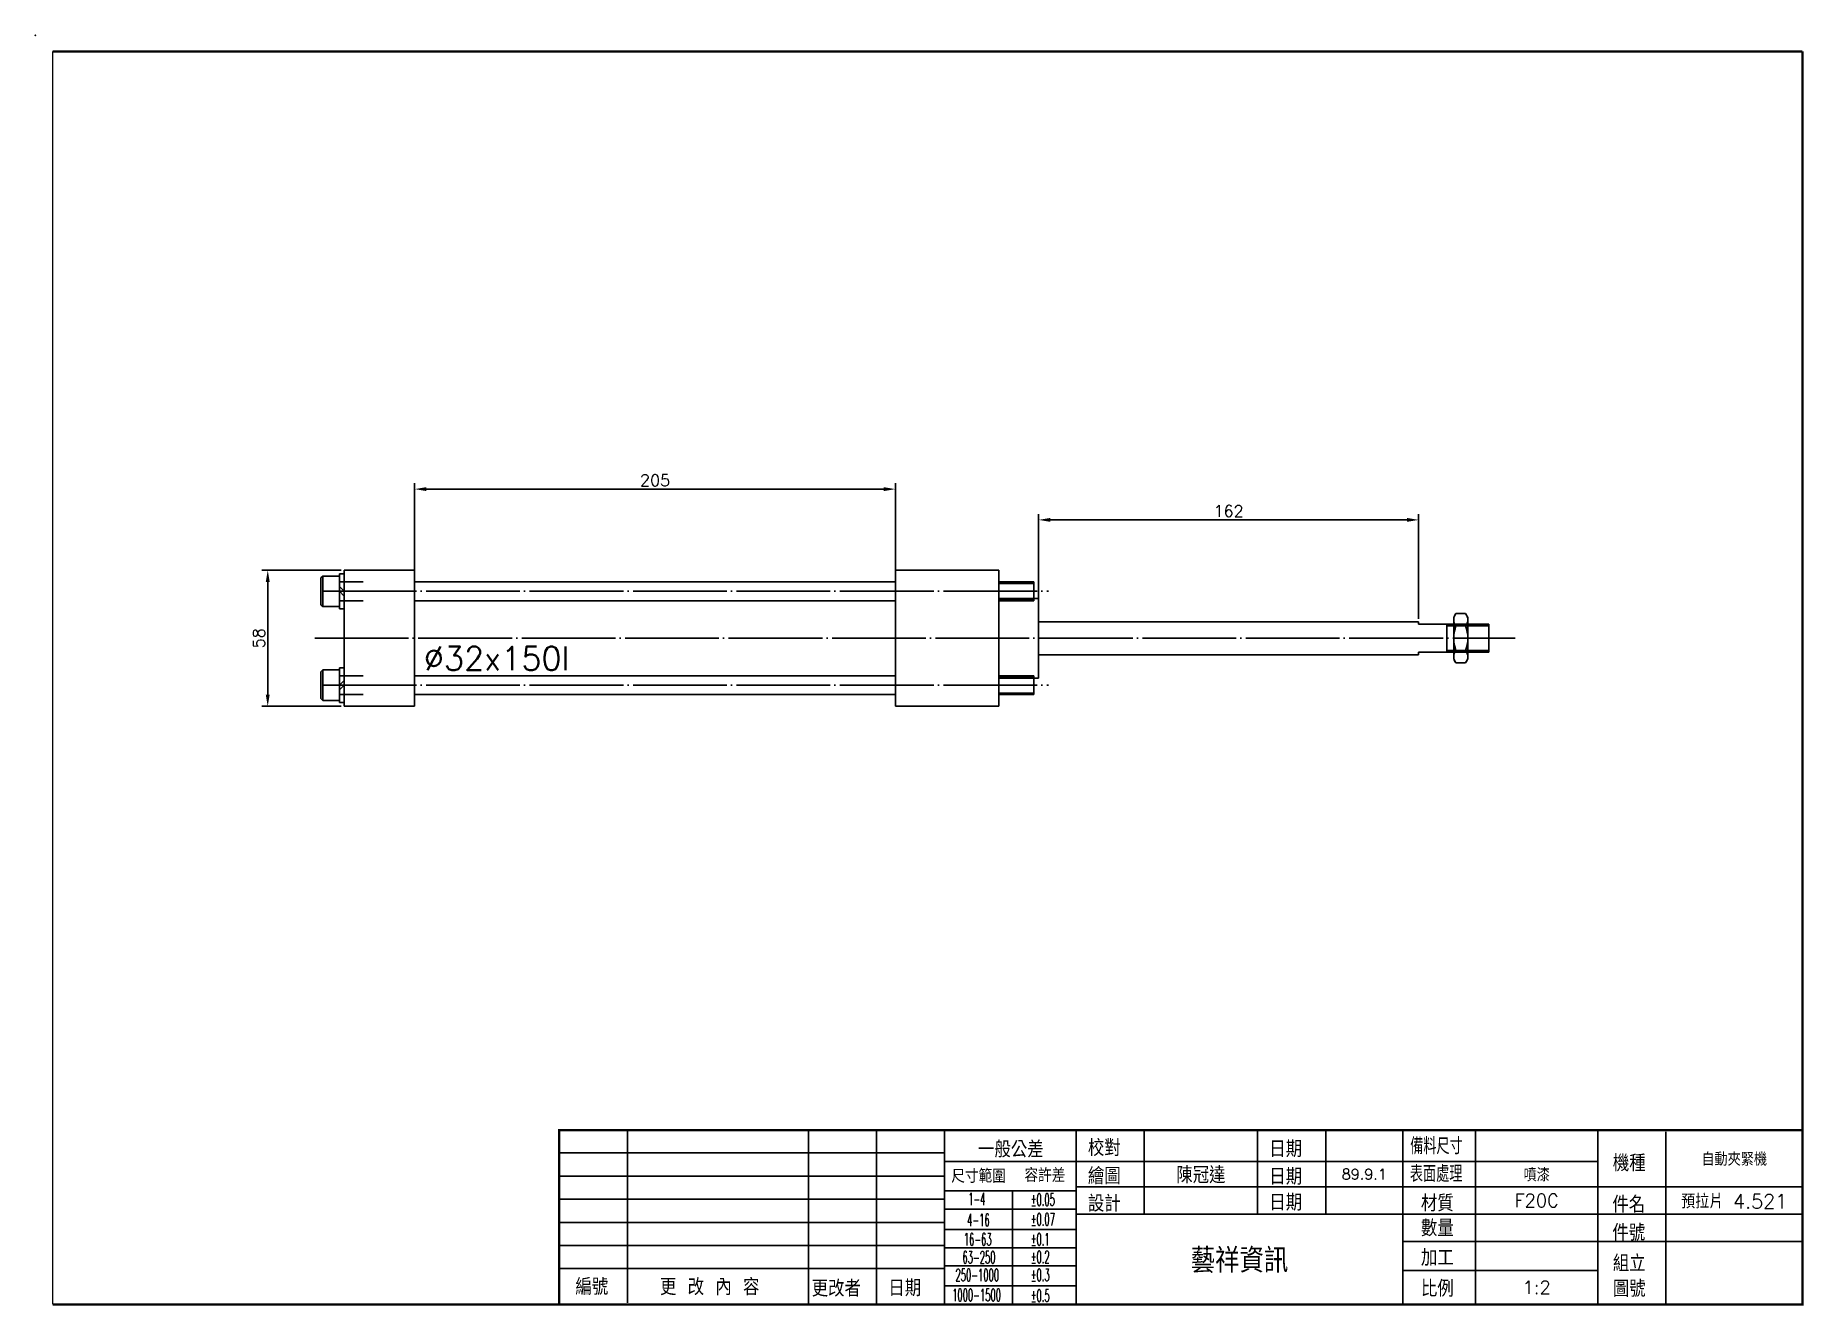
# Model space of a CAD drawing. Extents: x -413 to 341, y 352 to 894.
import ezdxf
from ezdxf.enums import TextEntityAlignment as Align

# ---------------------------------------------------------------- set-up
doc = ezdxf.new("R2010")
doc.units = 0
doc.header["$LTSCALE"] = 2
doc.header["$MEASUREMENT"] = 0
doc.linetypes.add('CENTER', pattern=[22, 20, -1, 0, -1])
doc.layers.get('0').update_dxf_attribs({"linetype": 'CONTINUOUS'})
doc.layers.get('DEFPOINTS').update_dxf_attribs({"linetype": 'CONTINUOUS'})
for name, color, linetype in [('BORDER', 7, 'CONTINUOUS'), ('DIM', 2, 'CONTINUOUS'), ('SHEET', 7, 'CONTINUOUS')]:
    doc.layers.add(name, color=color, linetype=linetype)
doc.styles.add('CHINA', font='romans.shx', dxfattribs={"width": 0.9, "bigfont": 'chineset.shx'})
doc.styles.add('DAYUF', font='simplex', dxfattribs={"bigfont": 'dayuf'})
doc.styles.add('ROMANS', font='romans', dxfattribs={"width": 0.5})
doc.styles.get("Standard").update_dxf_attribs({"font": 'txt.shx', "bigfont": 'chineset.shx'})
doc.dimstyles.get("Standard").update_dxf_attribs({"dimtxt": 0.18, "dimasz": 0.18, "dimexe": 0.18, "dimexo": 0.0625, "dimgap": 0.09, "dimtad": 0, "dimtih": 1, "dimtoh": 1, "dimdec": 4, "dimzin": 0, "dimtxsty": 'STANDARD', "dimcen": 0.09, "dimazin": 3, "dimtfac": 1, "dimtdec": 4, "dimtofl": 0, "dimtmove": 0, "dimatfit": 3, "dimtolj": 1, "dimtzin": 0})

# ---------------------------------------------------------------- blocks, each defined once
blk = doc.blocks.new('A3')
blk.add_point((-190.18, 118.35))
at = {"layer": 'SHEET'}
for p, q in [((-63.99, -151.69), (-63.99, -114.94)), ((-25.39, -152.06), (-25.39, -114.94)), ((-10.88, -152.06), (-10.88, -114.94)), ((3.63, -152.06), (3.63, -114.94)), ((31.68, -152.06), (31.68, -114.94)), ((46.18, -132.83), (46.18, -114.94)), ((70.36, -132.83), (70.36, -114.94)), ((84.87, -132.83), (84.87, -114.94)), ((101.31, -152.06), (101.31, -114.94)), ((116.79, -152.06), (116.79, -114.94)), ((142.9, -152.06), (142.9, -114.94)), ((157.41, -152.06), (157.41, -115.31)), ((-78.5, -119.77), (3.63, -119.77)), ((3.63, -121.6), (142.9, -121.6)), ((-78.5, -124.7), (3.63, -124.7)), ((3.63, -127.89), (31.68, -127.89)), ((18.14, -152.06), (18.14, -127.89)), ((31.68, -127.02), (186.5, -127.02)), ((-78.5, -129.64), (3.63, -129.64)), ((3.63, -131.75), (31.68, -131.75)), ((-78.5, -134.57), (3.63, -134.57)), ((31.68, -132.83), (186.5, -132.83)), ((3.63, -136.11), (31.68, -136.11)), ((101.31, -138.63), (186.5, -138.63)), ((-78.5, -139.5), (3.63, -139.5)), ((3.63, -139.98), (31.68, -139.98)), ((-78.5, -144.43), (3.63, -144.43)), ((3.63, -143.84), (31.68, -143.84)), ((101.31, -144.81), (142.9, -144.81)), ((3.63, -148.09), (31.68, -148.09))]:
    blk.add_line(p, q, dxfattribs=at)
for points, const_width in [([(-186.5, -152.06), (186.5, -152.06), (186.5, 114.94)], 0.5), ([(186.5, 114.94), (-186.5, 114.94)], 0.5), ([(-186.5, 114.94), (-186.5, -152.06)], 0.25), ([(-78.5, -152.06), (-78.5, -114.94), (186.5, -114.94)], 0.5)]:
    blk.add_lwpolyline(points, dxfattribs=dict(at, const_width=const_width))
at = {"layer": 'SHEET', "color": 2, "style": 'CHINA'}
for s, height, p in [('校對', 3.5, (34.18, -120.46)), ('日期', 3.5, (72.84, -120.68)), ('機種', 3.5, (146.08, -123.69)), ('尺寸範圍', 2.901, (5.07, -126.16)), ('容許差', 2.901, (20.66, -125.98)), ('繪圖', 3.5, (34.18, -126.45)), ('日期', 3.5, (72.84, -126.56)), ('設計', 3.5, (34.18, -132.32)), ('日期', 3.5, (72.84, -132.08)), ('材質', 3.5, (105.17, -132.24)), ('件名', 3.5, (145.98, -132.52)), ('數量', 3.5, (105.17, -137.55)), ('件號', 3.5, (145.98, -138.52)), ('加工', 3.5, (105.17, -143.85)), ('組立', 3.5, (146.08, -145.05)), ('編號', 3.5, (-75.06, -150.05)), ('更 改 內 容', 3.5, (-57.03, -150.09)), ('更改者', 3.5, (-24.7, -150.4)), ('日期', 3.5, (-8.36, -150.33)), ('比例', 3.5, (105.17, -150.43)), ('圖號', 3.5, (146.08, -150.47))]:
    blk.add_text(s, height=height, dxfattribs=at).set_placement(p)
at = {"layer": 'SHEET', "color": 2}
for s, height, style, width, p in [('備料尺寸', 3.5, 'CHINA', 0.8, (102.88, -120.06)), ('表面處理', 3.5, 'CHINA', 0.8, (102.82, -125.97)), ('1-4', 2.611, 'ROMANS', 0.5, (8.65, -130.92)), ('%%p0.05', 2.611, 'ROMANS', 0.5, (22, -131.02)), ('4-16', 2.611, 'ROMANS', 0.5, (8.43, -135.38)), ('%%p0.07', 2.611, 'ROMANS', 0.5, (22, -135.25)), ('16-63', 2.611, 'ROMANS', 0.5, (7.73, -139.49)), ('%%p0.1', 2.611, 'ROMANS', 0.5, (22, -139.48)), ('63-250', 2.611, 'ROMANS', 0.5, (7.44, -143.31)), ('%%p0.2', 2.611, 'ROMANS', 0.5, (22, -143.28)), ('250-1000', 2.611, 'ROMANS', 0.5, (5.96, -147.12)), ('%%p0.3', 2.611, 'ROMANS', 0.5, (22, -147.09)), ('1000-1500', 2.611, 'ROMANS', 0.5, (5.25, -151.37)), ('%%p0.5', 2.611, 'ROMANS', 0.5, (22, -151.48))]:
    blk.add_text(s, height=height, dxfattribs=dict(at, style=style, width=width)).set_placement(p)
at = {"layer": 'SHEET', "color": 2, "style": 'CHINA'}
blk.add_text('一般公差', height=3.5, dxfattribs=at).set_placement((17.75, -118.83), align=Align.MIDDLE)
blk = doc.blocks.new('A3TZT')
at = {"layer": 'DIM', "color": 2, "linetype": 'CONTINUOUS', "style": 'CHINA'}
for tag, height, p in [('ITEM', 2.8, (171.95, -120.98)), ('DRAWER', 3.5, (58.27, -124.31)), ('DATE1', 2.24, (93.09, -124.31)), ('SURFACE', 2.8, (129.84, -124.31)), ('DESIGNER', 3.5, (58.26, -129.98)), ('DATE2', 2.24, (93.09, -129.93)), ('MATERIAL', 2.8, (129.84, -129.93)), ('PARTNAME', 3, (171.95, -129.93)), ('QTY', 2.8, (129.84, -135.73)), ('PNUM', 2.8, (171.95, -135.73)), ('COMPANY', 5.2, (66.49, -142.45)), ('COMNO', 2.8, (171.95, -145.35)), ('SCALE', 2.8, (129.84, -148.44))]:
    blk.add_attdef(tag, text='', height=height, dxfattribs=at).set_placement(p, align=Align.MIDDLE)
blk = doc.blocks.new('*D3')
at = {"color": 0, "linetype": 'BYBLOCK'}
for p, q in [((-251, 661.84), (-251, 702.65)), ((-46, 661.84), (-46, 702.65)), ((-51, 700.15), (-246, 700.15))]:
    blk.add_line(p, q, dxfattribs=at)
for points in [[(-246, 700.98), (-246, 699.31), (-251, 700.15)], [(-51, 700.98), (-51, 699.31), (-46, 700.15)]]:
    blk.add_solid(points, dxfattribs=at)
at = {"layer": 'DEFPOINTS', "color": 0, "linetype": 'BYBLOCK'}
for p in [(-251, 700.15), (-251, 660.59), (-46, 660.59)]:
    blk.add_point(p, dxfattribs=at)
at = {"color": 0, "linetype": 'BYBLOCK', "insert": (-148.5, 703.9), "char_height": 5, "attachment_point": 5}
blk.add_mtext('\\A1;205', dxfattribs=at)
blk = doc.blocks.new('*D4')
at = {"color": 0, "linetype": 'BYBLOCK'}
for p, q in [((15, 644.84), (15, 689.53)), ((20, 687.03), (172, 687.03)), ((177, 644.84), (177, 689.53))]:
    blk.add_line(p, q, dxfattribs=at)
for points in [[(20, 687.87), (20, 686.2), (15, 687.03)], [(172, 687.87), (172, 686.2), (177, 687.03)]]:
    blk.add_solid(points, dxfattribs=at)
at = {"layer": 'DEFPOINTS', "color": 0, "linetype": 'BYBLOCK'}
for p in [(177, 687.03), (15, 643.59), (177, 643.59)]:
    blk.add_point(p, dxfattribs=at)
at = {"color": 0, "linetype": 'BYBLOCK', "insert": (96, 690.78), "char_height": 5, "attachment_point": 5}
blk.add_mtext('\\A1;162', dxfattribs=at)
blk = doc.blocks.new('*D5')
at = {"color": 0, "linetype": 'BYBLOCK'}
for p, q in [((-282.25, 665.59), (-316.13, 665.59)), ((-313.63, 612.59), (-313.63, 660.59)), ((-282.25, 607.59), (-316.13, 607.59))]:
    blk.add_line(p, q, dxfattribs=at)
for points in [[(-314.46, 660.59), (-312.79, 660.59), (-313.63, 665.59)], [(-314.46, 612.59), (-312.79, 612.59), (-313.63, 607.59)]]:
    blk.add_solid(points, dxfattribs=at)
at = {"layer": 'DEFPOINTS', "color": 0, "linetype": 'BYBLOCK'}
for p in [(-313.63, 665.59), (-281, 665.59), (-281, 607.59)]:
    blk.add_point(p, dxfattribs=at)
at = {"color": 0, "linetype": 'BYBLOCK', "insert": (-317.38, 636.59), "char_height": 5, "attachment_point": 5, "rotation": 90}
blk.add_mtext('\\A1;58', dxfattribs=at)

msp = doc.modelspace()

# ---------------------------------------------------------------- linework, layer by layer
at = {"color": 7, "linetype": 'CONTINUOUS'}
for p, q in [((-281.00205, 663.98977), (-283.00205, 663.98977)), ((-283.00205, 663.98977), (-283.00205, 649.18977)), ((-251.00205, 665.58974), (-281.00205, 665.58974)), ((-281.00205, 665.58974), (-281.00205, 607.58974)), ((-281.00205, 663.98977), (-281.00205, 649.18977)), ((-251.00205, 665.58974), (-251.00205, 607.58974)), ((-46.00205, 665.58974), (-2.00205, 665.58974)), ((-46.00205, 665.58974), (-46.00205, 607.58974)), ((-2.00205, 607.58974), (-2.00205, 665.58974)), ((-290.20205, 663.08976), (-291.00205, 662.28976)), ((-291.00205, 650.88976), (-291.00205, 662.28976)), ((-290.20205, 650.08976), (-290.20205, 663.08976)), ((-283.00205, 663.08976), (-290.20205, 663.08976)), ((-283.00205, 650.08976), (-283.00205, 663.08976)), ((-283.00205, 660.58976), (-273.00205, 660.58976)), ((-283.00205, 658.58977), (-281.00205, 656.58977)), ((-283.00205, 656.58976), (-281.00205, 654.58976)), ((-251.00205, 660.58974), (-46.00205, 660.58974)), ((-2.00205, 660.58976), (12.99795, 660.58976)), ((-2.00205, 659.96476), (12.99795, 659.96476)), ((12.99795, 660.58976), (12.99795, 652.58976)), ((-290.20205, 650.08976), (-291.00205, 650.88976)), ((-283.00205, 650.08976), (-290.20205, 650.08976)), ((-283.00205, 652.58976), (-273.00205, 652.58976)), ((-281.00205, 649.18977), (-283.00205, 649.18977)), ((-251.00205, 652.58974), (-46.00205, 652.58974)), ((-2.00205, 653.58974), (14.99795, 653.58974)), ((-2.00205, 652.58976), (12.99795, 652.58976)), ((14.99795, 653.58974), (14.99795, 619.58974)), ((14.99795, 643.58974), (176.99795, 643.58974)), ((176.99795, 642.58974), (176.99795, 643.58974)), ((176.99795, 642.58974), (188.99795, 642.58974)), ((188.99795, 630.58974), (188.99795, 642.58974)), ((188.99795, 642.58974), (206.99795, 642.58974)), ((188.99795, 641.83974), (206.99795, 641.83974)), ((191.99793, 645.42841), (192.95161, 647.08024)), ((191.99793, 627.7511), (191.99793, 645.42841)), ((197.04425, 647.08024), (192.95161, 647.08024)), ((197.04424, 641.835), (192.95161, 641.835)), ((197.99793, 645.4284), (197.04425, 647.08022)), ((197.99788, 627.75108), (197.99793, 645.4284)), ((206.99795, 642.58974), (206.99795, 630.58974)), ((14.99795, 629.58974), (176.99795, 629.58974)), ((176.99795, 630.58974), (176.99795, 629.58974)), ((176.99795, 630.58974), (188.99795, 630.58974)), ((188.99795, 631.33974), (206.99795, 631.33974)), ((188.99795, 630.58974), (206.99795, 630.58974)), ((191.99793, 627.7511), (192.95161, 626.09928)), ((197.04421, 631.34452), (192.95161, 631.34452)), ((197.04421, 626.09928), (192.95161, 626.09928)), ((197.99788, 627.75108), (197.0442, 626.09927)), ((-290.20205, 623.08972), (-291.00205, 622.28972)), ((-291.00205, 622.28972), (-291.00205, 610.88972)), ((-290.20205, 623.08972), (-290.20205, 610.08972)), ((-283.00205, 623.08972), (-290.20205, 623.08972)), ((-281.00205, 623.98971), (-283.00205, 623.98971)), ((-283.00205, 609.18971), (-283.00205, 623.98971)), ((-283.00205, 623.08972), (-283.00205, 610.08972)), ((-283.00205, 620.58972), (-273.00205, 620.58972)), ((-283.00205, 616.58972), (-281.00205, 618.58972)), ((-281.00205, 609.18971), (-281.00205, 623.98971)), ((-251.00205, 620.58974), (-46.00205, 620.58974)), ((-2.00205, 620.58972), (12.99795, 620.58972)), ((-2.00205, 619.58974), (14.99795, 619.58974)), ((12.99795, 612.58972), (12.99795, 620.58972)), ((-290.20205, 610.08972), (-291.00205, 610.88972)), ((-283.00205, 614.58972), (-281.00205, 616.58971)), ((-283.00205, 612.58972), (-273.00205, 612.58972)), ((-251.00205, 612.58974), (-46.00205, 612.58974)), ((-2.00205, 613.21472), (12.99795, 613.21472)), ((-2.00205, 612.58972), (12.99795, 612.58972)), ((-283.00205, 610.08972), (-290.20205, 610.08972)), ((-281.00205, 609.18971), (-283.00205, 609.18971)), ((-251.00205, 607.58974), (-281.00205, 607.58974)), ((-2.00205, 607.58974), (-46.00205, 607.58974))]:
    msp.add_line(p, q, dxfattribs=at)
at = {"color": 1, "linetype": 'CENTER'}
for p, q in [((-290.20205, 656.58976), (19.19089, 656.58976)), ((-293.55866, 636.58974), (218.18888, 636.58974)), ((-290.20205, 616.58972), (19.19089, 616.58972))]:
    msp.add_line(p, q, dxfattribs=at)
at = {"color": 7}
for p, q in [((-2.00205, 653.21476), (12.99795, 653.21476)), ((-2.00205, 619.96472), (12.99795, 619.96472))]:
    msp.add_line(p, q, dxfattribs=at)
at = {"color": 7, "linetype": 'CONTINUOUS'}
for centre, radius, start, end in [((196.04181, 644.45762), 4.05309, 139.679144, 220.320852), ((206.89918, 636.58976), 14.90125, 159.390305, 200.609691), ((183.09666, 636.58978), 14.90125, 339.39016, 20.609549), ((193.95404, 644.45761), 4.05309, 319.678999, 40.3207), ((196.04181, 628.72189), 4.05309, 139.679103, 220.320838), ((193.954, 628.72189), 4.05309, 319.678999, 40.3207)]:
    msp.add_arc(centre, radius, start, end, dxfattribs=at)

# ---------------------------------------------------------------- block references
at = {"layer": 'BORDER', "xscale": 2, "yscale": 2, "zscale": 2}
msp.add_blockref('A3', (-32.33536, 656.80763), dxfattribs=at)
at = {"layer": 'BORDER'}
ref = msp.add_blockref('A3TZT', (-32.33536, 656.80763), dxfattribs=dict(at, xscale=2, yscale=2, zscale=2))
ref.add_attrib('ITEM', '自動夾緊機', dxfattribs={"layer": 'DIM', "color": 2, "linetype": 'CONTINUOUS', "height": 5.6, "style": 'CHINA'}).set_placement((311.57106, 414.84788), align=Align.MIDDLE)
ref.add_attrib('PARTNAME', '預拉片 4.521', dxfattribs={"layer": 'DIM', "color": 2, "linetype": 'CONTINUOUS', "height": 6, "style": 'CHINA'}).set_placement((311.57106, 396.95554), align=Align.MIDDLE)
ref.add_attrib('SCALE', '1:2', dxfattribs={"layer": 'DIM', "color": 2, "linetype": 'CONTINUOUS', "height": 5.6, "style": 'CHINA'}).set_placement((227.34974, 359.93161), align=Align.MIDDLE)
ref.add_attrib('MATERIAL', 'F20C', dxfattribs={"layer": 'DIM', "color": 2, "linetype": 'CONTINUOUS', "height": 5.6, "style": 'CHINA'}).set_placement((227.34974, 396.95554), align=Align.MIDDLE)
ref.add_attrib('SURFACE', '噴漆', dxfattribs={"layer": 'DIM', "color": 2, "linetype": 'CONTINUOUS', "height": 5.6, "style": 'CHINA'}).set_placement((227.34974, 408.18354), align=Align.MIDDLE)
ref.add_attrib('DRAWER', '陳冠達', dxfattribs={"layer": 'DIM', "color": 2, "linetype": 'CONTINUOUS', "height": 7, "style": 'CHINA'}).set_placement((84.21105, 408.18354), align=Align.MIDDLE)
ref.add_attrib('COMPANY', '藝祥資訊', dxfattribs={"layer": 'DIM', "color": 2, "linetype": 'CONTINUOUS', "height": 10.4, "style": 'CHINA'}).set_placement((100.65266, 371.91529), align=Align.MIDDLE)
ref.add_attrib('DATE1', '89.9.1', dxfattribs={"layer": 'DIM', "color": 2, "linetype": 'CONTINUOUS', "height": 4.48, "style": 'CHINA'}).set_placement((153.84609, 408.18354), align=Align.MIDDLE)

# ---------------------------------------------------------------- texts
at = {"color": 7, "linetype": 'CONTINUOUS', "style": 'DAYUF'}
msp.add_text('%%C32x150l', height=10, dxfattribs=at).set_placement((-247.07715, 623.0083))

# ---------------------------------------------------------------- dimensions: what is measured, and where the dimension line sits
at = {"layer": 'DIM'}
for base, p1, p2, picture, middle in [((-251.00205, 700.14645), (-46.00205, 660.58974), (-251.00205, 660.58974), '*D3', (-148.50205, 703.89645)), ((176.99795, 687.03406), (14.99795, 643.58974), (176.99795, 643.58974), '*D4', (95.99795, 690.78406))]:
    dim = msp.add_linear_dim(base=base, p1=p1, p2=p2, dimstyle='STANDARD', override={"dimscale": 2, "dimtxt": 2.5, "dimasz": 2.5, "dimexe": 1.25, "dimexo": 0.625, "dimgap": 0.625, "dimtad": 1, "dimtih": 0, "dimtoh": 0, "dimzin": 8, "dimcen": 2.5, "dimtdec": 8, "dimtofl": 1}, dxfattribs=at)
    dim.commit()
    dim.dimension.update_dxf_attribs({"geometry": picture, "text_midpoint": middle})
dim = msp.add_linear_dim(base=(-313.62609, 665.58974), p1=(-281.00205, 607.58974), p2=(-281.00205, 665.58974), angle=90, dimstyle='STANDARD', override={"dimscale": 2, "dimtxt": 2.5, "dimasz": 2.5, "dimexe": 1.25, "dimexo": 0.625, "dimgap": 0.625, "dimtad": 1, "dimtih": 0, "dimtoh": 0, "dimzin": 8, "dimcen": 2.5, "dimtdec": 8, "dimtofl": 1}, dxfattribs=at)
dim.commit()
dim.dimension.update_dxf_attribs({"geometry": '*D5', "text_midpoint": (-317.37609, 636.58974)})

doc.saveas('drawing.dxf')
